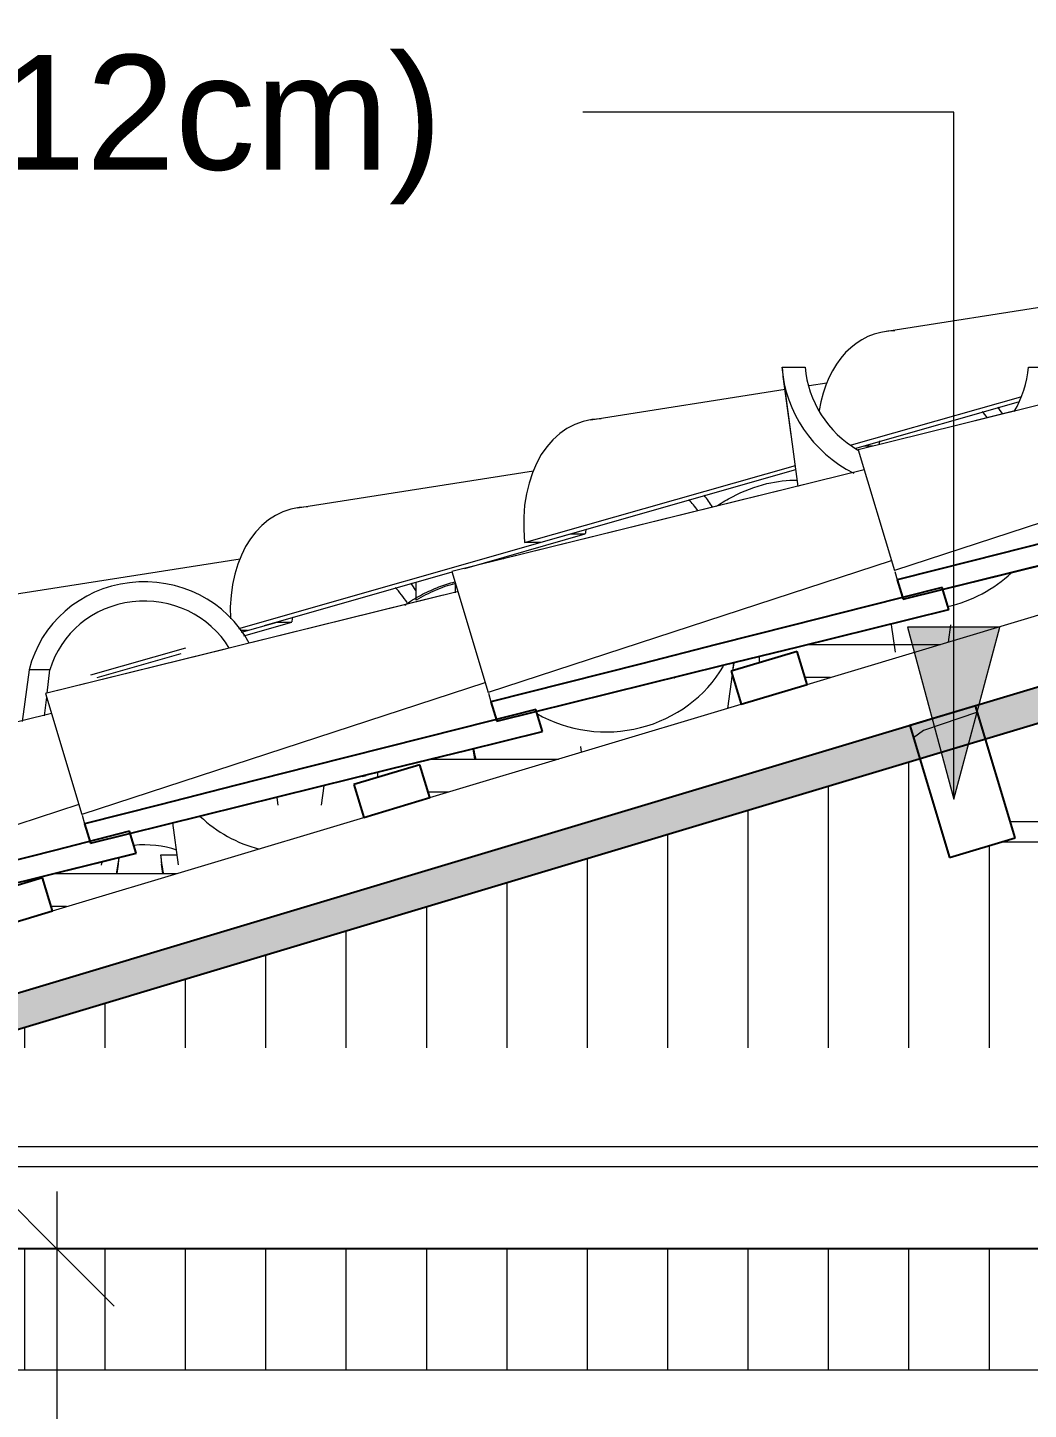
# Model space of a CAD drawing. Header units: millimetres. Extents: x -23833 to 62003, y -3000 to 6760.
# Drawn here: x 2251 to 3122, y 2540 to 3743 of the extents above; entities that cross this region are included whole.
import ezdxf

# ---------------------------------------------------------------- set-up
doc = ezdxf.new("R2010")
doc.units = ezdxf.units.MM
for name, color, linetype, lineweight in [('A-ANNO-DIMS', 211, 'Continuous', 9), ('A-ANNO-DIMS-50', 211, 'Continuous', 9), ('A-GENM', 13, 'Continuous', 9), ('A-GLAZ-CURT', 52, 'Continuous', 9), ('A-GLAZ-CWMG', 51, 'Continuous', 9), ('A-ROOF', 132, 'Continuous', 9), ('A-ROOF-PATT', 132, 'Continuous', 9), ('G-ANNO-TEXT', 231, 'Continuous', 9), ('S-BEAM', 12, 'Continuous', 25)]:
    doc.layers.add(name, color=color, linetype=linetype, lineweight=lineweight)
doc.styles.add('@Arial Unicode MS', font='ARIALUNI.TTF', dxfattribs={"height": 100})
doc.styles.add('Arial_1', font='arial.ttf', dxfattribs={"height": 100})
doc.dimstyles.new('CRT_-__Metros_-_Linha_de_chamada_3_5_mm_2', dxfattribs={"dimscale": 304.8, "dimtxt": 100.584485, "dimasz": 0.328084, "dimexe": 0.164042, "dimexo": 0.0625, "dimgap": 0.082021, "dimtad": 1, "dimlfac": 0.001, "dimrnd": 0.01, "dimzin": 0, "dimdsep": 46, "dimtxsty": '@Arial Unicode MS', "dimblk1": 'OBLIQUE', "dimblk2": 'OBLIQUE', "dimsah": 1, "dimcen": 0.09, "dimdle": 0.164042, "dimazin": 0, "dimtfac": 1, "dimtdec": 4, "dimtix": 1, "dimtmove": 2, "dimatfit": 3, "dimfxl": 0.984252, "dimfxlon": 1, "dimtvp": 1, "dimtolj": 1, "dimtzin": 0, "dimarcsym": 2})
pattern_1 = [(216.87, (-525.83, 2369.08), (761.9991, 508.00136), [127, -1143]), (206.565, (-373.43, 2292.88), (-254.0006, -253.9997), [283.981, -283.981]), (198.435, (-373.43, 2165.88), (-507.99976, -254.0006), [160.644, -642.575])]

# ---------------------------------------------------------------- blocks, each defined once
blk = doc.blocks.new('Viga de Madeira - Terça-4147622-B')
at = {"layer": 'S-BEAM'}
blk.add_line((-7244.6, 2680), (-11044.6, 2680), dxfattribs=at)
blk = doc.blocks.new('Rectangular Mullion - Ripa-3919996-B')
at = {"layer": 'A-GLAZ-CWMG', "lineweight": 25}
for p, q in [((-10834.5, 3003), (-10892, 2985.8)), ((-10825.9, 2974.3), (-10834.5, 3003)), ((-10892, 2985.8), (-10883.3, 2957.1)), ((-10883.3, 2957.1), (-10825.9, 2974.3))]:
    blk.add_line(p, q, dxfattribs=at)
blk = doc.blocks.new('Rectangular Mullion - Ripa-3919997-B')
at = {"layer": 'A-GLAZ-CWMG'}
h = blk.add_hatch(dxfattribs=at)
h.set_pattern_fill('FP_16', color=256, style=0, pattern_type=2)
h.set_pattern_definition(pattern_1)
h.paths.add_polyline_path([(-10554.8, 3055.6), (-10497.3, 3072.9), (-10505.9, 3101.6), (-10563.4, 3084.4), (-10559.5, 3071.6)])
at = {"layer": 'A-GLAZ-CWMG', "lineweight": 25}
for p, q in [((-10505.9, 3101.6), (-10563.4, 3084.4)), ((-10497.3, 3072.9), (-10505.9, 3101.6)), ((-10563.4, 3084.4), (-10554.8, 3055.6)), ((-10554.8, 3055.6), (-10497.3, 3072.9))]:
    blk.add_line(p, q, dxfattribs=at)
blk = doc.blocks.new('Rectangular Mullion - Ripa-3919998-B')
at = {"layer": 'A-GLAZ-CWMG', "lineweight": 25}
for p, q in [((-10177.3, 3200.2), (-10234.8, 3182.9)), ((-10168.7, 3171.4), (-10177.3, 3200.2)), ((-10234.8, 3182.9), (-10226.2, 3154.2)), ((-10226.2, 3154.2), (-10168.7, 3171.4))]:
    blk.add_line(p, q, dxfattribs=at)
blk = doc.blocks.new('Rectangular Mullion - Ripa-3920862-B')
at = {"layer": 'A-GLAZ-CWMG'}
for p, q in [((-10823.4, 3006.7), (-10717.8, 3006.7)), ((-10875.3, 2990.8), (-10875.3, 2994.1)), ((-10813.5, 2978), (-10827, 2978))]:
    blk.add_line(p, q, dxfattribs=at)
blk = doc.blocks.new('Rectangular Mullion - Ripa-3920863-B')
at = {"layer": 'A-GLAZ-CWMG'}
for p, q in [((-10495.4, 3106.5), (-10385.1, 3106.5)), ((-10542.6, 3090.6), (-10542.6, 3094.9)), ((-10480.9, 3077.8), (-10498.8, 3077.8))]:
    blk.add_line(p, q, dxfattribs=at)
blk = doc.blocks.new('Rectangular Mullion - Ripa-3920864-B')
at = {"layer": 'A-GLAZ-CWMG'}
for p, q in [((-10167.2, 3206.3), (-10052.6, 3206.3)), ((-10210, 3190.4), (-10210, 3195.7)), ((-10148.2, 3177.6), (-10170.6, 3177.6))]:
    blk.add_line(p, q, dxfattribs=at)
blk = doc.blocks.new('Rectangular Mullion - Caibro-3576768-B')
at = {"layer": 'A-GLAZ-CWMG'}
for p, q in [((-10168.7, 3171.4), (-9897.6, 3252.8)), ((-10497.3, 3072.9), (-10226.2, 3154.2)), ((-10825.9, 2974.3), (-10554.8, 3055.6))]:
    blk.add_line(p, q, dxfattribs=at)
blk = doc.blocks.new('Rectangular Mullion - Terça-3920164-B')
at = {"layer": 'A-GLAZ-CWMG'}
h = blk.add_hatch(dxfattribs=at)
h.set_pattern_fill('FP_16', color=256, style=0, pattern_type=2)
h.set_pattern_definition(pattern_1)
h.paths.add_polyline_path([(-10044.8, 3020.7), (-9987.5, 3038.5), (-10021.9, 3152.9), (-10079.3, 3135.6), (-10050.2, 3038.5)])
at = {"layer": 'A-GLAZ-CWMG', "lineweight": 25}
for p, q in [((-10021.9, 3152.9), (-10079.3, 3135.6)), ((-9987.4, 3037.9), (-10021.9, 3152.9)), ((-10079.3, 3135.6), (-10044.8, 3020.7)), ((-10044.8, 3020.7), (-9987.4, 3037.9))]:
    blk.add_line(p, q, dxfattribs=at)
blk = doc.blocks.new('Rectangular Mullion - Terça-4037484-B')
at = {"layer": 'A-GLAZ-CWMG'}
for p, q in [((-7244.6, 2768.8), (-10909.4, 2768.8)), ((-10941.9, 2751.6), (-7244.6, 2751.6))]:
    blk.add_line(p, q, dxfattribs=at)
blk = doc.blocks.new('Rectangular Mullion - Terça-3920937-B')
at = {"layer": 'A-GLAZ-CWMG'}
for p, q in [((-7244.6, 3051.7), (-9991.5, 3051.7)), ((-9998.9, 3034.5), (-7244.6, 3034.5))]:
    blk.add_line(p, q, dxfattribs=at)
blk = doc.blocks.new('COLONIAL BASE - COLONIAL BASE-V209-B')
at = {"layer": 'A-GLAZ-CURT'}
for p, q in [((-10729.4, 3006.7), (-10731.6, 3023.2)), ((-10731.6, 3023.2), (-10717.3, 3023.2)), ((-10729.6, 3006.7), (-10730.8, 3015))]:
    blk.add_line(p, q, dxfattribs=at)
for centre, major_axis, start_param, end_param in [((-10745.9, 2950.1), (85.3, 0), 1.231376, 1.676992), ((-10614.4, 3030.4), (117.5, 0), 3.205466, 3.354253)]:
    blk.add_ellipse(centre, major_axis=major_axis, ratio=0.957826, start_param=start_param, end_param=end_param, dxfattribs=at)
blk = doc.blocks.new('COLONIAL BASE - COLONIAL BASE-V210-B')
at = {"layer": 'A-GLAZ-CURT'}
for p, q in [((-10768.1, 3020.3), (-10769.9, 3006.7)), ((-10768.6, 3015), (-10769.7, 3006.7)), ((-10989, 2925.4), (-10994.2, 2964.1)), ((-11126.5, 2899.1), (-11125.7, 2905))]:
    blk.add_line(p, q, dxfattribs=at)
for start_param, end_param in [(6.070524, 6.193217), (3.737485, 4.126876)]:
    blk.add_ellipse((-10885, 3030.4), major_axis=(117.5, 0), ratio=0.957826, start_param=start_param, end_param=end_param, dxfattribs=at)
blk = doc.blocks.new('COLONIAL BASE - COLONIAL BASE-V211-B')
at = {"layer": 'A-GLAZ-CURT'}
for p, q in [((-10458.1, 3106.5), (-10459.4, 3115.4)), ((-10458, 3106.5), (-10459.2, 3115.4))]:
    blk.add_line(p, q, dxfattribs=at)
blk.add_ellipse((-10343.8, 3136.5), major_axis=(117.5, 0), ratio=0.957826, start_param=3.330368, end_param=3.412235, dxfattribs=at)
blk = doc.blocks.new('COLONIAL BASE - COLONIAL BASE-V212-B')
at = {"layer": 'A-GLAZ-CURT'}
blk.add_line((-10716.1, 3014.5), (-10721, 3051), dxfattribs=at)
blk.add_ellipse((-10614.4, 3136.5), major_axis=(117.5, 0), ratio=0.957826, start_param=3.931277, end_param=4.441523, dxfattribs=at)
blk = doc.blocks.new('COLONIAL BASE - COLONIAL BASE-V216-B')
at = {"layer": 'A-GLAZ-CURT'}
for p, q in [((-9694.5, 3341.7), (-9685.3, 3341.7)), ((-9685.3, 3341.7), (-9688.9, 3315.4)), ((-9686.2, 3333.4), (-9688.7, 3315.4)), ((-9907.4, 3249.8), (-9912.6, 3287.9)), ((-9911.9, 3282.6), (-9912.6, 3287.8)), ((-10045.5, 3208.4), (-10043.4, 3223.5))]:
    blk.add_line(p, q, dxfattribs=at)
for start_param, end_param in [(5.97616, 6.219312), (3.689682, 3.759497)]:
    blk.add_ellipse((-9802.6, 3348.9), major_axis=(117.5, 0), ratio=0.957826, start_param=start_param, end_param=end_param, dxfattribs=at)
blk = doc.blocks.new('COLONIAL BASE - COLONIAL BASE-V228-B')
at = {"layer": 'A-GLAZ-CURT'}
for p, q in [((-10826.7, 3146.1), (-11185.7, 3057.5)), ((-10752.8, 3024), (-11111.9, 2935.3))]:
    blk.add_line(p, q, dxfattribs=at)
blk = doc.blocks.new('COLONIAL BASE - COLONIAL BASE-V229-B')
at = {"layer": 'A-GLAZ-CURT'}
for p, q in [((-10473.3, 3252.1), (-10831.9, 3163.6)), ((-10399, 3130.2), (-10758.1, 3041.5))]:
    blk.add_line(p, q, dxfattribs=at)
blk = doc.blocks.new('COLONIAL BASE - COLONIAL BASE-V230-B')
at = {"layer": 'A-GLAZ-CURT'}
for p, q in [((-10119.1, 3358.4), (-10478, 3269.8)), ((-10045.1, 3236.3), (-10404.2, 3147.6))]:
    blk.add_line(p, q, dxfattribs=at)
blk = doc.blocks.new('COLONIAL BASE - COLONIAL BASE-V231-B')
at = {"layer": 'A-GLAZ-CURT'}
for p, q in [((-9765.1, 3464.6), (-10124.2, 3375.9)), ((-9691.3, 3342.5), (-10049.9, 3253.9))]:
    blk.add_line(p, q, dxfattribs=at)
blk = doc.blocks.new('COLONIAL BASE - COLONIAL BASE-V240-B')
at = {"layer": 'A-GLAZ-CURT'}
for p, q in [((-10826.7, 3146.1), (-11185.7, 3057.5)), ((-11185.7, 3057.5), (-11154.1, 2952.1)), ((-10802.9, 3067), (-11154.1, 2952.1)), ((-10752.8, 3024), (-11111.9, 2935.3))]:
    blk.add_line(p, q, dxfattribs=at)
blk = doc.blocks.new('COLONIAL BASE - COLONIAL BASE-V241-B')
at = {"layer": 'A-GLAZ-CURT', "lineweight": 25}
for p, q in [((-10753, 3024.4), (-10758.7, 3043.6)), ((-11151.7, 2944), (-11147.1, 2928.7)), ((-11147.1, 2928.7), (-11146.6, 2927.2))]:
    blk.add_line(p, q, dxfattribs=at)
at = {"layer": 'A-GLAZ-CURT'}
blk.add_line((-11153.9, 2951.6), (-11151.7, 2944), dxfattribs=at)
at = {"layer": 'A-GLAZ-CURT', "lineweight": 25, "flags": 128}
for points in [[(-10758.7, 3043.6), (-10824.2, 3027), (-10889.7, 3010.4), (-10955.2, 2993.8), (-11020.7, 2977.2), (-11086.2, 2960.6), (-11151.7, 2944)], [(-11146.6, 2927.2), (-11081, 2943.4), (-11015.4, 2959.6), (-10949.8, 2975.8), (-10884.2, 2992), (-10818.6, 3008.2), (-10753, 3024.4)]]:
    blk.add_lwpolyline(points, dxfattribs=at)
blk = doc.blocks.new('COLONIAL BASE - COLONIAL BASE-V242-B')
at = {"layer": 'A-GLAZ-CURT'}
for p, q in [((-10473.3, 3252.1), (-10831.9, 3163.6)), ((-10449.4, 3173), (-10800.3, 3058.2)), ((-10831.9, 3163.6), (-10800.3, 3058.2)), ((-10399, 3130.2), (-10758.1, 3041.5))]:
    blk.add_line(p, q, dxfattribs=at)
blk = doc.blocks.new('COLONIAL BASE - COLONIAL BASE-V237-B')
at = {"layer": 'A-GLAZ-CURT', "lineweight": 25}
for p, q in [((-11460.6, 2812.1), (-11466.4, 2831.3)), ((-11859.4, 2731.7), (-11854.3, 2714.9))]:
    blk.add_line(p, q, dxfattribs=at)
at = {"layer": 'A-GLAZ-CURT'}
blk.add_line((-11861.6, 2739.3), (-11859.4, 2731.7), dxfattribs=at)
at = {"layer": 'A-GLAZ-CURT', "lineweight": 25, "flags": 128}
for points in [[(-11466.4, 2831.3), (-11531.9, 2814.7), (-11597.4, 2798.1), (-11662.9, 2781.5), (-11728.4, 2764.9), (-11793.9, 2748.3), (-11859.4, 2731.7)], [(-11854.3, 2714.9), (-11788.7, 2731.1), (-11723.1, 2747.3), (-11657.5, 2763.5), (-11591.9, 2779.7), (-11526.3, 2795.9), (-11460.6, 2812.1)]]:
    blk.add_lwpolyline(points, dxfattribs=at)
blk = doc.blocks.new('COLONIAL BASE - COLONIAL BASE-V243-B')
at = {"layer": 'A-GLAZ-CURT'}
for p, q in [((-10119.1, 3358.4), (-10478, 3269.8)), ((-10095.5, 3279.2), (-10446.4, 3164.4)), ((-10478, 3269.8), (-10446.4, 3164.4)), ((-10045.1, 3236.3), (-10404.2, 3147.6))]:
    blk.add_line(p, q, dxfattribs=at)
blk = doc.blocks.new('COLONIAL BASE - COLONIAL BASE-V244-B')
at = {"layer": 'A-GLAZ-CURT'}
for p, q in [((-9765.1, 3464.6), (-10124.2, 3375.9)), ((-9741.3, 3385.4), (-10092.6, 3270.6)), ((-10124.2, 3375.9), (-10092.6, 3270.6)), ((-9691.3, 3342.5), (-10049.9, 3253.9))]:
    blk.add_line(p, q, dxfattribs=at)
blk = doc.blocks.new('COLONIAL BASE - COLONIAL BASE-V245-B')
at = {"layer": 'A-GLAZ-CURT', "lineweight": 25}
for p, q in [((-9691.4, 3342.8), (-9697.2, 3362.1)), ((-10090.1, 3262.5), (-10085.7, 3247.6)), ((-10085.5, 3247.2), (-10085.1, 3245.7))]:
    blk.add_line(p, q, dxfattribs=at)
at = {"layer": 'A-GLAZ-CURT'}
blk.add_line((-10092.3, 3269.8), (-10090.1, 3262.5), dxfattribs=at)
at = {"layer": 'A-GLAZ-CURT', "lineweight": 25, "flags": 128}
for points in [[(-9697.2, 3362.1), (-9762.7, 3345.5), (-9828.2, 3328.9), (-9893.7, 3312.3), (-9959.2, 3295.7), (-10024.7, 3279.1), (-10090.1, 3262.5)], [(-10085.1, 3245.7), (-10019.5, 3261.9), (-9953.9, 3278.1), (-9888.3, 3294.3), (-9822.6, 3310.4), (-9757, 3326.6), (-9691.4, 3342.8)]]:
    blk.add_lwpolyline(points, dxfattribs=at)
blk = doc.blocks.new('Colonial cumeeira - hip-4041825-B')
at = {"layer": 'A-GENM', "color": 55}
for p, q in [((-10101.4, 3478.7), (-9895.9, 3510.9)), ((-10167, 3431.8), (-10151.4, 3434.2)), ((-10357, 3402), (-10187.8, 3428.5)), ((-10130.1, 3380), (-9982.4, 3422)), ((-10119.1, 3379.2), (-9984.6, 3417.6)), ((-10126, 3377.2), (-10119.1, 3379.2)), ((-10125.9, 3377.2), (-10119.1, 3379.2)), ((-10119.1, 3379.2), (-10111, 3379.2)), ((-10612.5, 3325.4), (-10407, 3357.6)), ((-10414.7, 3295.1), (-10178.9, 3362.2)), ((-10384.8, 3299.6), (-10178.4, 3358.6)), ((-10663.6, 3220.3), (-10374.7, 3302.5)), ((-10466.8, 3272.5), (-10361.9, 3302.5)), ((-10374.7, 3302.5), (-10361.9, 3302.5)), ((-10400.5, 3295.1), (-10414.7, 3295.1)), ((-10868.1, 3248.7), (-10662.5, 3280.9)), ((-10641.2, 3222.7), (-10477.9, 3269.4)), ((-10661.3, 3217), (-10630.2, 3225.8)), ((-10659.1, 3213.9), (-10617.5, 3225.8)), ((-10630.2, 3225.8), (-10617.5, 3225.8)), ((-10656.1, 3218.4), (-10662.3, 3218.4)), ((-10792.3, 3179.7), (-10709.6, 3203.3)), ((-10786.9, 3177.4), (-10713.9, 3198.3))]:
    blk.add_line(p, q, dxfattribs=at)
for centre, major_axis, start_param, end_param in [((-10075.1, 3364.4), (-33.8, 112.5), 6.078575, 7.24167), ((-10047.2, 3349.8), (-23.8, 79.5), 5.235546, 5.329398), ((-10047.2, 3349.8), (-28.7, 95.8), 5.1314, 5.209346), ((-10330.7, 3287.8), (-33.8, 112.5), 6.078575, 7.585498), ((-10047.2, 3349.8), (-23.8, 79.5), 0.938757, 0.978484), ((-10302.8, 3273.1), (-28.7, 95.8), 5.077804, 5.209346), ((-10586.2, 3211.1), (-33.8, 112.5), 6.078575, 7.49526), ((-10302.8, 3273.1), (-23.8, 79.5), 5.166121, 5.329398), ((-10302.8, 3273.1), (-23.8, 79.5), 0.938757, 0.996269), ((-10558.4, 3196.5), (-23.8, 79.5), 5.113706, 5.329398), ((-10558.4, 3196.5), (-28.7, 95.8), 5.128997, 5.209346), ((-10558.4, 3196.5), (-23.8, 79.5), 0.938757, 0.996269)]:
    blk.add_ellipse(centre, major_axis=major_axis, ratio=0.691714, start_param=start_param, end_param=end_param, dxfattribs=at)
blk = doc.blocks.new('DIMBLOCK67-B')
at = {"layer": 'A-ANNO-DIMS-50', "lineweight": 18}
for p, q in [((2275.9, 2680), (2225.9, 2730)), ((2275.9, 2680), (2325.9, 2630)), ((2275.9, 180), (2225.9, 230)), ((2275.9, 180), (2325.9, 130))]:
    blk.add_line(p, q, dxfattribs=at)
at = {"layer": 'A-ANNO-DIMS-50'}
for p, q in [((2275.9, 2730), (2275.9, 130)), ((2105.1, 2680), (2325.9, 2680)), ((2275.9, 2680), (2105.1, 2680)), ((2575.9, 180), (2225.9, 180)), ((2275.9, 180), (2575.9, 180))]:
    blk.add_line(p, q, dxfattribs=at)
at = {"layer": 'A-ANNO-DIMS-50', "color": 0, "insert": (2121.1, 1563.4), "char_height": 100, "width": 324.675, "attachment_point": 1, "rotation": 90, "line_spacing_factor": 1.117605, "style": '@Arial Unicode MS'}
blk.add_mtext('2,50', dxfattribs=at)
blk = doc.blocks.new('_Oblique')
at = {"color": 0, "linetype": 'ByBlock', "lineweight": -2}
blk.add_line((-0.5, -0.5), (0.5, 0.5), dxfattribs=at)

msp = doc.modelspace()

# ---------------------------------------------------------------- hatches: boundary and pattern name
at = {"layer": 'A-ROOF-PATT'}
msp.add_hatch(color=256, dxfattribs=at).paths.add_polyline_path([(1253.372, 2574.717), (1253.374, 2574.717), (5853.372, 3954.716), (5853.372, 3986.037), (1253.372, 2606.037)])
h = msp.add_hatch(dxfattribs=at)
h.set_pattern_fill('FP_17', color=256, style=0, pattern_type=2)
h.set_pattern_definition([(90, (13097.99, 1481.49), (-70, 4e-15), [])])
h.paths.add_polyline_path([(1253.372, 2574.716), (1853.372, 2574.717), (1853.372, 2754.716), (1253.374, 2574.717)])
h.paths.add_polyline_path([(2381.12, 2574.717), (5853.372, 2574.717), (5853.372, 2680), (2053.372, 2680), (2053.372, 2574.717), (2203.992, 2574.717)])
h.paths.add_polyline_path([(2053.372, 2793.716), (2118.434, 2793.716), (2107.282, 2830.889), (2053.372, 2814.716)])
h.paths.add_polyline_path([(5835.104, 2855.027), (5853.372, 2855.027), (5853.372, 3034.478), (3099.119, 3034.478), (3053.143, 3020.685), (3027.282, 3106.889), (2187.739, 2855.027), (5790.822, 2855.027)])
h.paths.add_polyline_path([(3178.193, 3137.923), (5853.372, 3137.923), (5853.372, 3317.374), (4029.578, 3317.374), (4030.613, 3313.926), (3973.143, 3296.685), (3947.282, 3382.889), (3130.727, 3137.923), (3133.911, 3137.923)])
h.paths.add_polyline_path([(4024.866, 3333.082), (4024.866, 3406.164), (4004.751, 3400.13), (4024.406, 3334.615)])
h.paths.add_polyline_path([(5702.259, 3420.819), (5853.372, 3420.819), (5853.372, 3600.27), (4967.853, 3600.27), (4967.853, 3689.061), (4924.751, 3676.13), (4950.613, 3589.926), (4893.143, 3572.685), (4867.282, 3658.889), (4073.715, 3420.819), (5657.977, 3420.819)])
h.paths.add_polyline_path([(5835.104, 3703.716), (5853.372, 3703.716), (5853.372, 3860.754), (5813.143, 3848.685), (5787.282, 3934.889), (5016.703, 3703.716), (5746.54, 3703.716)])
h.paths.add_polyline_path([(5853.372, 3923.395), (5853.372, 3954.716), (5844.751, 3952.13)])
at = {"layer": 'G-ANNO-TEXT'}
msp.add_hatch(color=7, dxfattribs=at).paths.add_polyline_path([(3057.005, 3071.488), (3097.197, 3221.488), (3016.812, 3221.488)])

# ---------------------------------------------------------------- linework, layer by layer
at = {"layer": 'A-GLAZ-CURT'}
for p, q in [((3332.913, 3464.592), (2973.825, 3375.912)), ((2921.605, 3343.928), (2907.537, 3447.826)), ((2907.537, 3447.826), (2927.586, 3447.826)), ((3122.008, 3447.826), (3142.057, 3447.826)), ((2915.535, 3388.759), (2908.404, 3439.594)), ((3109.206, 3409.345), (3075.311, 3400.975)), ((2930.879, 3346.538), (2619.978, 3269.758)), ((2887.116, 3335.73), (2619.978, 3269.758)), ((3362.79, 3331.624), (3048.115, 3253.912)), ((3085.872, 3263.237), (3048.115, 3253.912)), ((2624.67, 3252.148), (2266.132, 3163.604)), ((2612.299, 3249.093), (2443.416, 3207.386)), ((2588.835, 3244.786), (2588.835, 3260.425)), ((2622.908, 3259.992), (2622.908, 3251.111)), ((3052.845, 3236.312), (2693.756, 3147.632)), ((3002.553, 3223.464), (3005.912, 3199.517)), ((2422.959, 3202.334), (2266.132, 3163.604)), ((2865.311, 3190.038), (2864.4, 3183.308)), ((2865.379, 3190.055), (2864.434, 3183.319)), ((2251.909, 3184.197), (2245.835, 3139.34)), ((2269.941, 3184.197), (2251.909, 3184.197)), ((2267.522, 3163.939), (2269.941, 3184.197)), ((2814.199, 3177.376), (2693.756, 3147.632)), ((2863.988, 3180.265), (2859.979, 3150.661)), ((2864, 3180.223), (2863.471, 3176.451)), ((2265.143, 3144.009), (2267.098, 3160.385)), ((2698.999, 3130.158), (2339.91, 3041.478)), ((2731.965, 3117.311), (2732.645, 3112.461)), ((2542.52, 3091.514), (2339.91, 3041.478)), ((2506.31, 3066.475), (2508.664, 3083.255)), ((2467.588, 3073.025), (2468.507, 3066.475)), ((2315.027, 3016.627), (2314.697, 3014.186))]:
    msp.add_line(p, q, dxfattribs=at)
for centre, major_axis, start_param, end_param in [((3024.797, 3455.01), (117.5, 0), 3.20546586, 4.22730638), ((3024.797, 3455.01), (97.5, 0), 3.21859179, 4.15975805), ((3024.797, 3455.01), (97.5, 0), 5.76856808, 6.20618617), ((2352.114, 3162.4), (102.757, 0), 0.47383018, 2.91827486), ((3024.797, 3348.856), (117.5, 0), 4.94500399, 5.49021871), ((2352.114, 3162.4), (85.267, 0), 0.51984515, 2.87142272), ((2754.209, 3242.702), (117.5, 0), 4.17263554, 5.76808898)]:
    msp.add_ellipse(centre, major_axis=major_axis, ratio=0.95782629, start_param=start_param, end_param=end_param, dxfattribs=at)
for points, knots in [([(2850.241, 3326.633), (2850.599, 3326.873), (2855.215, 3329.93), (2869.789, 3338.436), (2893.272, 3347.274), (2912.194, 3349.542), (2920.914, 3349.43)], [-0.596577432, -0.596577432, -0.596577432, -0.596577432, -0.591666667, -0.533333333, -0.4, -0.281559678, -0.281559678, -0.281559678, -0.281559678]), ([(2578.949, 3240.588), (2579.485, 3240.958), (2584.603, 3244.441), (2594.459, 3250.276), (2608.581, 3256.615), (2617.994, 3259.593), (2622.68, 3260.766)], [-0.346347253, -0.346347253, -0.346347253, -0.346347253, -0.333333333, -0.222222222, -0.111111111, -0.001776705, -0.001776705, -0.001776705, -0.001776705]), ([(2623.108, 3259.402), (2622.847, 3259.336), (2616.966, 3257.827), (2605.436, 3253.867), (2594.351, 3248.126), (2588.835, 3244.786)], [-0.22736943, -0.22736943, -0.22736943, -0.22736943, -0.222222222, -0.111111111, 0, 0, 0, 0])]:
    msp.add_open_spline(points, degree=3, knots=knots, dxfattribs=at)
for points in [[(2662.191, 3281.418), (2663.164, 3281.318), (2664.133, 3281.202), (2665.1, 3281.072)], [(2813.575, 3177.224), (2813.783, 3177.274), (2813.991, 3177.325), (2814.199, 3177.376)], [(2542.073, 3091.405), (2543.132, 3091.662), (2544.187, 3091.933), (2545.237, 3092.218)]]:
    msp.add_open_spline(points, degree=3, dxfattribs=at)
at = {"layer": 'A-ROOF', "lineweight": 25}
for p, q in [((5853.372, 3986.037), (1253.372, 2606.037)), ((1253.372, 2574.716), (5853.372, 3954.716))]:
    msp.add_line(p, q, dxfattribs=at)
at = {"layer": 'A-ROOF'}
msp.add_line((2053.372, 2574.716), (5853.372, 2574.716), dxfattribs=at)
at = {"layer": 'G-ANNO-TEXT', "color": 7}
for p, q in [((2737.29, 3669.71), (2734.092, 3669.71)), ((3057.005, 3669.71), (2737.29, 3669.71)), ((3057.005, 3071.488), (3057.005, 3669.71)), ((3097.197, 3221.488), (3016.812, 3221.488)), ((3016.812, 3221.488), (3057.005, 3071.488)), ((3057.005, 3071.488), (3097.197, 3221.488))]:
    msp.add_line(p, q, dxfattribs=at)

# ---------------------------------------------------------------- block references
at = {"layer": 'A-GENM', "color": 7}
msp.add_blockref('Colonial cumeeira - hip-4041825-B', (13097.992, 0), dxfattribs=at)
at = {"layer": 'A-GLAZ-CURT'}
for name, p in [('COLONIAL BASE - COLONIAL BASE-V231-B', (13097.992, 0)), ('COLONIAL BASE - COLONIAL BASE-V231-B', (13097.992, 0)), ('COLONIAL BASE - COLONIAL BASE-V231-B', (13097.992, 0)), ('COLONIAL BASE - COLONIAL BASE-V231-B', (13097.992, 0)), ('COLONIAL BASE - COLONIAL BASE-V231-B', (13097.992, 0)), ('COLONIAL BASE - COLONIAL BASE-V231-B', (13097.992, 0)), ('COLONIAL BASE - COLONIAL BASE-V231-B', (13097.992, 0)), ('COLONIAL BASE - COLONIAL BASE-V231-B', (13097.992, 0)), ('COLONIAL BASE - COLONIAL BASE-V231-B', (13097.992, 0)), ('COLONIAL BASE - COLONIAL BASE-V231-B', (13097.992, 0)), ('COLONIAL BASE - COLONIAL BASE-V231-B', (13097.992, 0)), ('COLONIAL BASE - COLONIAL BASE-V231-B', (13097.992, 0)), ('COLONIAL BASE - COLONIAL BASE-V231-B', (13097.992, 0)), ('COLONIAL BASE - COLONIAL BASE-V231-B', (13097.992, 0)), ('COLONIAL BASE - COLONIAL BASE-V231-B', (13097.992, 0)), ('COLONIAL BASE - COLONIAL BASE-V231-B', (13097.992, 0)), ('COLONIAL BASE - COLONIAL BASE-V231-B', (13097.992, 0)), ('COLONIAL BASE - COLONIAL BASE-V231-B', (13097.992, 0)), ('COLONIAL BASE - COLONIAL BASE-V231-B', (13097.992, 0)), ('COLONIAL BASE - COLONIAL BASE-V231-B', (13097.992, 0)), ('COLONIAL BASE - COLONIAL BASE-V231-B', (13097.992, 0)), ('COLONIAL BASE - COLONIAL BASE-V231-B', (13097.992, 0)), ('COLONIAL BASE - COLONIAL BASE-V231-B', (13097.992, 0)), ('COLONIAL BASE - COLONIAL BASE-V231-B', (13097.992, 0)), ('COLONIAL BASE - COLONIAL BASE-V231-B', (13097.992, 0)), ('COLONIAL BASE - COLONIAL BASE-V231-B', (13097.992, 0)), ('COLONIAL BASE - COLONIAL BASE-V231-B', (13097.992, 0)), ('COLONIAL BASE - COLONIAL BASE-V231-B', (13097.992, 0)), ('COLONIAL BASE - COLONIAL BASE-V231-B', (13097.992, 0)), ('COLONIAL BASE - COLONIAL BASE-V231-B', (13097.992, 0)), ('COLONIAL BASE - COLONIAL BASE-V231-B', (13097.992, 0)), ('COLONIAL BASE - COLONIAL BASE-V231-B', (13097.992, 0)), ('COLONIAL BASE - COLONIAL BASE-V231-B', (13097.992, 0)), ('COLONIAL BASE - COLONIAL BASE-V231-B', (13097.992, 0)), ('COLONIAL BASE - COLONIAL BASE-V231-B', (13097.992, 0)), ('COLONIAL BASE - COLONIAL BASE-V244-B', (13097.992, 0)), ('COLONIAL BASE - COLONIAL BASE-V230-B', (13097.992, 0)), ('COLONIAL BASE - COLONIAL BASE-V230-B', (13097.992, 0)), ('COLONIAL BASE - COLONIAL BASE-V230-B', (13097.992, 0)), ('COLONIAL BASE - COLONIAL BASE-V230-B', (13097.992, 0)), ('COLONIAL BASE - COLONIAL BASE-V230-B', (13097.992, 0)), ('COLONIAL BASE - COLONIAL BASE-V230-B', (13097.992, 0)), ('COLONIAL BASE - COLONIAL BASE-V230-B', (13097.992, 0)), ('COLONIAL BASE - COLONIAL BASE-V230-B', (13097.992, 0)), ('COLONIAL BASE - COLONIAL BASE-V230-B', (13097.992, 0)), ('COLONIAL BASE - COLONIAL BASE-V230-B', (13097.992, 0)), ('COLONIAL BASE - COLONIAL BASE-V230-B', (13097.992, 0)), ('COLONIAL BASE - COLONIAL BASE-V230-B', (13097.992, 0)), ('COLONIAL BASE - COLONIAL BASE-V230-B', (13097.992, 0)), ('COLONIAL BASE - COLONIAL BASE-V230-B', (13097.992, 0)), ('COLONIAL BASE - COLONIAL BASE-V230-B', (13097.992, 0)), ('COLONIAL BASE - COLONIAL BASE-V230-B', (13097.992, 0)), ('COLONIAL BASE - COLONIAL BASE-V230-B', (13097.992, 0)), ('COLONIAL BASE - COLONIAL BASE-V230-B', (13097.992, 0)), ('COLONIAL BASE - COLONIAL BASE-V230-B', (13097.992, 0)), ('COLONIAL BASE - COLONIAL BASE-V230-B', (13097.992, 0)), ('COLONIAL BASE - COLONIAL BASE-V230-B', (13097.992, 0)), ('COLONIAL BASE - COLONIAL BASE-V230-B', (13097.992, 0)), ('COLONIAL BASE - COLONIAL BASE-V230-B', (13097.992, 0)), ('COLONIAL BASE - COLONIAL BASE-V230-B', (13097.992, 0)), ('COLONIAL BASE - COLONIAL BASE-V230-B', (13097.992, 0)), ('COLONIAL BASE - COLONIAL BASE-V230-B', (13097.992, 0)), ('COLONIAL BASE - COLONIAL BASE-V230-B', (13097.992, 0)), ('COLONIAL BASE - COLONIAL BASE-V230-B', (13097.992, 0)), ('COLONIAL BASE - COLONIAL BASE-V230-B', (13097.992, 0)), ('COLONIAL BASE - COLONIAL BASE-V230-B', (13097.992, 0)), ('COLONIAL BASE - COLONIAL BASE-V230-B', (13097.992, 0)), ('COLONIAL BASE - COLONIAL BASE-V230-B', (13097.992, 0)), ('COLONIAL BASE - COLONIAL BASE-V230-B', (13097.992, 0)), ('COLONIAL BASE - COLONIAL BASE-V230-B', (13097.992, 0)), ('COLONIAL BASE - COLONIAL BASE-V230-B', (13097.992, 0)), ('COLONIAL BASE - COLONIAL BASE-V230-B', (13097.992, 0)), ('COLONIAL BASE - COLONIAL BASE-V243-B', (13097.992, 0)), ('COLONIAL BASE - COLONIAL BASE-V245-B', (13097.992, 0)), ('COLONIAL BASE - COLONIAL BASE-V216-B', (13097.992, 0)), ('COLONIAL BASE - COLONIAL BASE-V229-B', (13097.992, 0)), ('COLONIAL BASE - COLONIAL BASE-V229-B', (13097.992, 0)), ('COLONIAL BASE - COLONIAL BASE-V229-B', (13097.992, 0)), ('COLONIAL BASE - COLONIAL BASE-V229-B', (13097.992, 0)), ('COLONIAL BASE - COLONIAL BASE-V229-B', (13097.992, 0)), ('COLONIAL BASE - COLONIAL BASE-V229-B', (13097.992, 0)), ('COLONIAL BASE - COLONIAL BASE-V229-B', (13097.992, 0)), ('COLONIAL BASE - COLONIAL BASE-V229-B', (13097.992, 0)), ('COLONIAL BASE - COLONIAL BASE-V229-B', (13097.992, 0)), ('COLONIAL BASE - COLONIAL BASE-V229-B', (13097.992, 0)), ('COLONIAL BASE - COLONIAL BASE-V229-B', (13097.992, 0)), ('COLONIAL BASE - COLONIAL BASE-V229-B', (13097.992, 0)), ('COLONIAL BASE - COLONIAL BASE-V229-B', (13097.992, 0)), ('COLONIAL BASE - COLONIAL BASE-V229-B', (13097.992, 0)), ('COLONIAL BASE - COLONIAL BASE-V229-B', (13097.992, 0)), ('COLONIAL BASE - COLONIAL BASE-V229-B', (13097.992, 0)), ('COLONIAL BASE - COLONIAL BASE-V229-B', (13097.992, 0)), ('COLONIAL BASE - COLONIAL BASE-V229-B', (13097.992, 0)), ('COLONIAL BASE - COLONIAL BASE-V229-B', (13097.992, 0)), ('COLONIAL BASE - COLONIAL BASE-V229-B', (13097.992, 0)), ('COLONIAL BASE - COLONIAL BASE-V229-B', (13097.992, 0)), ('COLONIAL BASE - COLONIAL BASE-V229-B', (13097.992, 0)), ('COLONIAL BASE - COLONIAL BASE-V229-B', (13097.992, 0)), ('COLONIAL BASE - COLONIAL BASE-V229-B', (13097.992, 0)), ('COLONIAL BASE - COLONIAL BASE-V229-B', (13097.992, 0)), ('COLONIAL BASE - COLONIAL BASE-V229-B', (13097.992, 0)), ('COLONIAL BASE - COLONIAL BASE-V229-B', (13097.992, 0)), ('COLONIAL BASE - COLONIAL BASE-V229-B', (13097.992, 0)), ('COLONIAL BASE - COLONIAL BASE-V229-B', (13097.992, 0)), ('COLONIAL BASE - COLONIAL BASE-V229-B', (13097.992, 0)), ('COLONIAL BASE - COLONIAL BASE-V229-B', (13097.992, 0)), ('COLONIAL BASE - COLONIAL BASE-V229-B', (13097.992, 0)), ('COLONIAL BASE - COLONIAL BASE-V229-B', (13097.992, 0)), ('COLONIAL BASE - COLONIAL BASE-V229-B', (13097.992, 0)), ('COLONIAL BASE - COLONIAL BASE-V229-B', (13097.992, 0)), ('COLONIAL BASE - COLONIAL BASE-V229-B', (13097.992, 0)), ('COLONIAL BASE - COLONIAL BASE-V229-B', (13097.992, 0)), ('COLONIAL BASE - COLONIAL BASE-V242-B', (13097.992, 0)), ('COLONIAL BASE - COLONIAL BASE-V237-B', (14513.376, 424.615)), ('COLONIAL BASE - COLONIAL BASE-V228-B', (13097.992, 0)), ('COLONIAL BASE - COLONIAL BASE-V228-B', (13097.992, 0)), ('COLONIAL BASE - COLONIAL BASE-V228-B', (13097.992, 0)), ('COLONIAL BASE - COLONIAL BASE-V228-B', (13097.992, 0)), ('COLONIAL BASE - COLONIAL BASE-V228-B', (13097.992, 0)), ('COLONIAL BASE - COLONIAL BASE-V228-B', (13097.992, 0)), ('COLONIAL BASE - COLONIAL BASE-V228-B', (13097.992, 0)), ('COLONIAL BASE - COLONIAL BASE-V228-B', (13097.992, 0)), ('COLONIAL BASE - COLONIAL BASE-V228-B', (13097.992, 0)), ('COLONIAL BASE - COLONIAL BASE-V228-B', (13097.992, 0)), ('COLONIAL BASE - COLONIAL BASE-V228-B', (13097.992, 0)), ('COLONIAL BASE - COLONIAL BASE-V228-B', (13097.992, 0)), ('COLONIAL BASE - COLONIAL BASE-V228-B', (13097.992, 0)), ('COLONIAL BASE - COLONIAL BASE-V228-B', (13097.992, 0)), ('COLONIAL BASE - COLONIAL BASE-V228-B', (13097.992, 0)), ('COLONIAL BASE - COLONIAL BASE-V228-B', (13097.992, 0)), ('COLONIAL BASE - COLONIAL BASE-V228-B', (13097.992, 0)), ('COLONIAL BASE - COLONIAL BASE-V228-B', (13097.992, 0)), ('COLONIAL BASE - COLONIAL BASE-V228-B', (13097.992, 0)), ('COLONIAL BASE - COLONIAL BASE-V228-B', (13097.992, 0)), ('COLONIAL BASE - COLONIAL BASE-V228-B', (13097.992, 0)), ('COLONIAL BASE - COLONIAL BASE-V228-B', (13097.992, 0)), ('COLONIAL BASE - COLONIAL BASE-V228-B', (13097.992, 0)), ('COLONIAL BASE - COLONIAL BASE-V228-B', (13097.992, 0)), ('COLONIAL BASE - COLONIAL BASE-V228-B', (13097.992, 0)), ('COLONIAL BASE - COLONIAL BASE-V228-B', (13097.992, 0)), ('COLONIAL BASE - COLONIAL BASE-V228-B', (13097.992, 0)), ('COLONIAL BASE - COLONIAL BASE-V228-B', (13097.992, 0)), ('COLONIAL BASE - COLONIAL BASE-V228-B', (13097.992, 0)), ('COLONIAL BASE - COLONIAL BASE-V228-B', (13097.992, 0)), ('COLONIAL BASE - COLONIAL BASE-V228-B', (13097.992, 0)), ('COLONIAL BASE - COLONIAL BASE-V228-B', (13097.992, 0)), ('COLONIAL BASE - COLONIAL BASE-V228-B', (13097.992, 0)), ('COLONIAL BASE - COLONIAL BASE-V228-B', (13097.992, 0)), ('COLONIAL BASE - COLONIAL BASE-V228-B', (13097.992, 0)), ('COLONIAL BASE - COLONIAL BASE-V228-B', (13097.992, 0)), ('COLONIAL BASE - COLONIAL BASE-V228-B', (13097.992, 0)), ('COLONIAL BASE - COLONIAL BASE-V228-B', (13097.992, 0)), ('COLONIAL BASE - COLONIAL BASE-V228-B', (13097.992, 0)), ('COLONIAL BASE - COLONIAL BASE-V240-B', (13097.992, 0)), ('COLONIAL BASE - COLONIAL BASE-V237-B', (14159.53, 318.462)), ('COLONIAL BASE - COLONIAL BASE-V211-B', (13097.992, 0)), ('COLONIAL BASE - COLONIAL BASE-V212-B', (13097.992, 0)), ('COLONIAL BASE - COLONIAL BASE-V241-B', (13097.992, 0)), ('COLONIAL BASE - COLONIAL BASE-V209-B', (13097.992, 0)), ('COLONIAL BASE - COLONIAL BASE-V210-B', (13097.992, 0))]:
    msp.add_blockref(name, p, dxfattribs=at)
at = {"layer": 'A-GLAZ-CWMG'}
for name in ['Rectangular Mullion - Caibro-3576768-B', 'Rectangular Mullion - Ripa-3920864-B', 'Rectangular Mullion - Ripa-3919998-B', 'Rectangular Mullion - Terça-3920164-B', 'Rectangular Mullion - Ripa-3920863-B', 'Rectangular Mullion - Ripa-3919997-B', 'Rectangular Mullion - Terça-3920937-B', 'Rectangular Mullion - Ripa-3919996-B', 'Rectangular Mullion - Ripa-3920862-B', 'Rectangular Mullion - Terça-4037484-B']:
    msp.add_blockref(name, (13097.992, 0), dxfattribs=at)
at = {"layer": 'S-BEAM'}
msp.add_blockref('Viga de Madeira - Terça-4147622-B', (13097.992, 0), dxfattribs=at)

# ---------------------------------------------------------------- texts
at = {"layer": 'G-ANNO-TEXT', "color": 7, "insert": (1633.69, 3719.71), "char_height": 100, "width": 1210.54813, "attachment_point": 1, "style": 'Arial_1'}
msp.add_mtext('Terça (6x12cm)', dxfattribs=at)

# ---------------------------------------------------------------- dimensions: what is measured, and where the dimension line sits
at = {"layer": 'A-ANNO-DIMS'}
dim = msp.add_linear_dim(base=(2275.892, 180), p1=(2105.111, 2680), p2=(2575.892, 180), angle=90, dimstyle='CRT_-__Metros_-_Linha_de_chamada_3_5_mm_2', override={"dimpost": '<>', "dimfxl": 2543.940825}, dxfattribs=at)
dim.commit()
dim.dimension.update_dxf_attribs({"geometry": 'DIMBLOCK67-B', "text_midpoint": (2187.756, 1725.781), "dimtype": 160, "text_rotation": 90})

doc.saveas('drawing.dxf')
